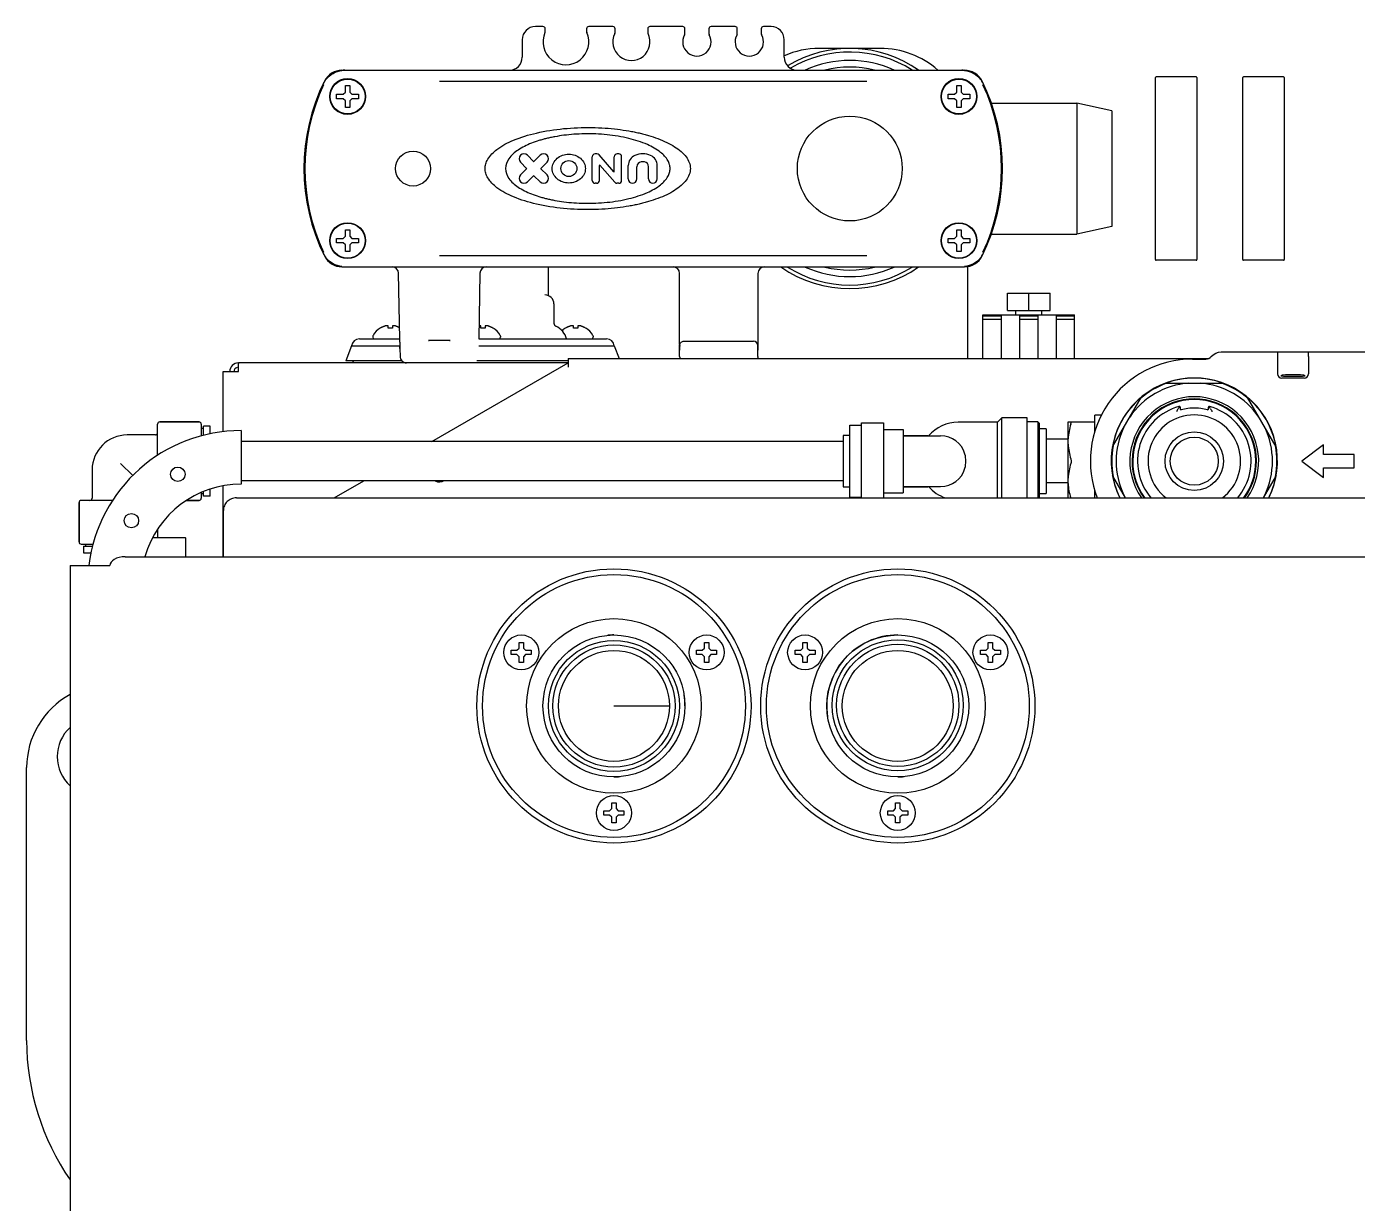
# Model space of a CAD drawing. Header units: millimetres. Extents: x 900 to 7803, y 2935 to 8583.
# Drawn here: x 4597 to 4901.8, y 3692.4 to 3961.9 of the extents above; entities that cross this region are included whole.
import ezdxf

# ---------------------------------------------------------------- set-up
doc = ezdxf.new("R2010")
doc.units = ezdxf.units.MM
doc.header["$LTSCALE"] = 676.148
doc.layers.get('0').update_dxf_attribs({"linetype": 'CONTINUOUS'})
for name, color, linetype in [('_2211', 7, 'CONTINUOUS'), ('_7182', 7, 'CONTINUOUS'), ('_9295', 7, 'CONTINUOUS'), ('ASSI', 7, 'CONTINUOUS'), ('CURVE', 7, 'CONTINUOUS'), ('GEOM', 7, 'CONTINUOUS')]:
    doc.layers.add(name, color=color, linetype=linetype)

msp = doc.modelspace()

# ---------------------------------------------------------------- linework, layer by layer
at = {"color": 7, "linetype": 'Continuous'}
for p, q in [((4855.52, 3908.54), (4855.52, 3950.24)), ((4864.87, 3950.39), (4855.67, 3950.39)), ((4865.02, 3950.24), (4865.02, 3908.54)), ((4875.52, 3908.54), (4875.52, 3950.24)), ((4884.87, 3950.39), (4875.67, 3950.39)), ((4885.02, 3950.24), (4885.02, 3908.54)), ((4669.52, 3946.39), (4670.02, 3946.89)), ((4670.02, 3946.89), (4670.02, 3948.39)), ((4670.02, 3948.39), (4671.02, 3948.39)), ((4671.02, 3948.39), (4671.02, 3946.89)), ((4671.02, 3946.89), (4671.52, 3946.39)), ((4809.52, 3946.39), (4810.02, 3946.89)), ((4810.02, 3946.89), (4810.02, 3948.39)), ((4810.02, 3948.39), (4811.02, 3948.39)), ((4811.02, 3948.39), (4811.02, 3946.89)), ((4811.02, 3946.89), (4811.52, 3946.39)), ((4668.02, 3945.39), (4668.02, 3946.39)), ((4668.02, 3946.39), (4669.52, 3946.39)), ((4669.52, 3945.39), (4668.02, 3945.39)), ((4670.02, 3944.89), (4669.52, 3945.39)), ((4670.02, 3943.39), (4670.02, 3944.89)), ((4671.52, 3945.39), (4671.02, 3944.89)), ((4671.02, 3944.89), (4671.02, 3943.39)), ((4671.52, 3946.39), (4673.02, 3946.39)), ((4673.02, 3945.39), (4671.52, 3945.39)), ((4673.02, 3946.39), (4673.02, 3945.39)), ((4808.02, 3945.39), (4808.02, 3946.39)), ((4808.02, 3946.39), (4809.52, 3946.39)), ((4809.52, 3945.39), (4808.02, 3945.39)), ((4810.02, 3944.89), (4809.52, 3945.39)), ((4810.02, 3943.39), (4810.02, 3944.89)), ((4811.52, 3945.39), (4811.02, 3944.89)), ((4811.02, 3944.89), (4811.02, 3943.39)), ((4811.52, 3946.39), (4813.02, 3946.39)), ((4813.02, 3945.39), (4811.52, 3945.39)), ((4813.02, 3946.39), (4813.02, 3945.39)), ((4671.02, 3943.39), (4670.02, 3943.39)), ((4811.02, 3943.39), (4810.02, 3943.39)), ((4668.02, 3912.39), (4668.02, 3913.39)), ((4668.02, 3913.39), (4669.52, 3913.39)), ((4669.52, 3913.39), (4670.02, 3913.89)), ((4670.02, 3913.89), (4670.02, 3915.39)), ((4670.02, 3915.39), (4671.02, 3915.39)), ((4671.02, 3915.39), (4671.02, 3913.89)), ((4671.02, 3913.89), (4671.52, 3913.39)), ((4671.52, 3913.39), (4673.02, 3913.39)), ((4673.02, 3913.39), (4673.02, 3912.39)), ((4808.02, 3912.39), (4808.02, 3913.39)), ((4808.02, 3913.39), (4809.52, 3913.39)), ((4809.52, 3913.39), (4810.02, 3913.89)), ((4810.02, 3913.89), (4810.02, 3915.39)), ((4810.02, 3915.39), (4811.02, 3915.39)), ((4811.02, 3915.39), (4811.02, 3913.89)), ((4811.02, 3913.89), (4811.52, 3913.39)), ((4811.52, 3913.39), (4813.02, 3913.39)), ((4813.02, 3913.39), (4813.02, 3912.39)), ((4669.52, 3912.39), (4668.02, 3912.39)), ((4670.02, 3911.89), (4669.52, 3912.39)), ((4670.02, 3910.39), (4670.02, 3911.89)), ((4671.02, 3910.39), (4670.02, 3910.39)), ((4671.52, 3912.39), (4671.02, 3911.89)), ((4671.02, 3911.89), (4671.02, 3910.39)), ((4673.02, 3912.39), (4671.52, 3912.39)), ((4809.52, 3912.39), (4808.02, 3912.39)), ((4810.02, 3911.89), (4809.52, 3912.39)), ((4810.02, 3910.39), (4810.02, 3911.89)), ((4811.02, 3910.39), (4810.02, 3910.39)), ((4811.52, 3912.39), (4811.02, 3911.89)), ((4811.02, 3911.89), (4811.02, 3910.39)), ((4813.02, 3912.39), (4811.52, 3912.39)), ((4864.87, 3908.39), (4855.67, 3908.39)), ((4884.87, 3908.39), (4875.67, 3908.39)), ((4821.63, 3896.89), (4821.63, 3900.89)), ((4821.63, 3900.89), (4831.41, 3900.89)), ((4826.52, 3896.89), (4826.52, 3900.89)), ((4831.41, 3896.89), (4831.41, 3900.89)), ((4816.02, 3885.89), (4816.02, 3895.89)), ((4816.02, 3895.89), (4837.02, 3895.89)), ((4816.02, 3895.7), (4820.22, 3895.7)), ((4816.02, 3894.89), (4820.22, 3894.89)), ((4820.22, 3895.7), (4820.22, 3885.89)), ((4821.63, 3896.89), (4831.41, 3896.89)), ((4824.42, 3895.7), (4824.42, 3885.89)), ((4824.42, 3895.7), (4828.62, 3895.7)), ((4824.42, 3894.89), (4828.62, 3894.89)), ((4828.62, 3895.7), (4828.62, 3885.89)), ((4832.82, 3895.7), (4832.82, 3885.89)), ((4832.82, 3895.7), (4837.02, 3895.7)), ((4832.82, 3894.89), (4837.02, 3894.89)), ((4837.02, 3885.89), (4837.02, 3895.89)), ((4678, 3892.83), (4678, 3892.87)), ((4679.73, 3893.39), (4679.71, 3893.4)), ((4679.8, 3892.83), (4679.8, 3893.39)), ((4680.8, 3893.39), (4680.8, 3892.83)), ((4680.87, 3893.39), (4680.8, 3893.39)), ((4700.95, 3893.39), (4700.93, 3893.4)), ((4701.02, 3892.83), (4701.02, 3893.39)), ((4702.02, 3893.39), (4702.02, 3892.83)), ((4702.09, 3893.39), (4702.02, 3893.39)), ((4703.82, 3892.87), (4703.82, 3892.83)), ((4720.44, 3892.83), (4720.44, 3892.87)), ((4722.17, 3893.39), (4722.14, 3893.4)), ((4722.24, 3892.83), (4722.24, 3893.39)), ((4723.24, 3893.39), (4723.24, 3892.83)), ((4723.31, 3893.39), (4723.24, 3893.39)), ((4725.04, 3892.87), (4725.04, 3892.83)), ((4627.02, 3863.7), (4627.02, 3870.89)), ((4636.52, 3871.39), (4627.52, 3871.39)), ((4637.02, 3870.89), (4637.02, 3868.17)), ((4637.52, 3868.29), (4637.52, 3870.39)), ((4639.02, 3870.39), (4637.52, 3870.39)), ((4639.02, 3868.64), (4639.02, 3870.39)), ((4626.52, 3868.39), (4620.02, 3868.39)), ((4637.52, 3869.89), (4637.02, 3869.89)), ((4618.52, 3861.89), (4621.33, 3859.08)), ((4612.02, 3860.39), (4612.02, 3853.89)), ((4637.02, 3855.21), (4637.02, 3853.89)), ((4637.52, 3854.39), (4637.52, 3855.42)), ((4639.02, 3854.39), (4639.02, 3855.98)), ((4609.02, 3852.89), (4609.02, 3843.89)), ((4616.71, 3853.39), (4609.52, 3853.39)), ((4636.52, 3853.39), (4633.62, 3853.39)), ((4637.52, 3854.89), (4637.02, 3854.89)), ((4639.02, 3854.39), (4637.52, 3854.39)), ((4627.02, 3846.79), (4627.02, 3844.89)), ((4609.52, 3843.39), (4612.24, 3843.39)), ((4610.52, 3843.39), (4610.52, 3842.89)), ((4625.91, 3844.89), (4633.22, 3844.89)), ((4610.02, 3842.89), (4610.02, 3841.39)), ((4610.02, 3842.89), (4612.12, 3842.89)), ((4610.02, 3841.39), (4611.77, 3841.39)), ((4708, 3818.09), (4708, 3819.09)), ((4708, 3819.09), (4709.3, 3819.09)), ((4709.3, 3819.09), (4709.8, 3819.59)), ((4709.8, 3819.59), (4709.8, 3820.89)), ((4709.8, 3820.89), (4710.8, 3820.89)), ((4710.8, 3820.89), (4710.8, 3819.59)), ((4710.8, 3819.59), (4711.3, 3819.09)), ((4711.3, 3819.09), (4712.6, 3819.09)), ((4712.6, 3819.09), (4712.6, 3818.09)), ((4750.44, 3818.09), (4750.44, 3819.09)), ((4750.44, 3819.09), (4751.74, 3819.09)), ((4751.74, 3819.09), (4752.24, 3819.59)), ((4752.24, 3819.59), (4752.24, 3820.89)), ((4752.24, 3820.89), (4753.24, 3820.89)), ((4753.24, 3820.89), (4753.24, 3819.59)), ((4753.24, 3819.59), (4753.74, 3819.09)), ((4753.74, 3819.09), (4755.04, 3819.09)), ((4755.04, 3819.09), (4755.04, 3818.09)), ((4773, 3818.09), (4773, 3819.09)), ((4773, 3819.09), (4774.3, 3819.09)), ((4774.3, 3819.09), (4774.8, 3819.59)), ((4774.8, 3819.59), (4774.8, 3820.89)), ((4774.8, 3820.89), (4775.8, 3820.89)), ((4775.8, 3820.89), (4775.8, 3819.59)), ((4775.8, 3819.59), (4776.3, 3819.09)), ((4776.3, 3819.09), (4777.6, 3819.09)), ((4777.6, 3819.09), (4777.6, 3818.09)), ((4815.44, 3818.09), (4815.44, 3819.09)), ((4815.44, 3819.09), (4816.74, 3819.09)), ((4816.74, 3819.09), (4817.24, 3819.59)), ((4817.24, 3819.59), (4817.24, 3820.89)), ((4817.24, 3820.89), (4818.24, 3820.89)), ((4818.24, 3820.89), (4818.24, 3819.59)), ((4818.24, 3819.59), (4818.74, 3819.09)), ((4818.74, 3819.09), (4820.04, 3819.09)), ((4820.04, 3819.09), (4820.04, 3818.09)), ((4709.3, 3818.09), (4708, 3818.09)), ((4709.8, 3817.59), (4709.3, 3818.09)), ((4709.8, 3816.29), (4709.8, 3817.59)), ((4710.8, 3816.29), (4709.8, 3816.29)), ((4711.3, 3818.09), (4710.8, 3817.59)), ((4710.8, 3817.59), (4710.8, 3816.29)), ((4712.6, 3818.09), (4711.3, 3818.09)), ((4751.74, 3818.09), (4750.44, 3818.09)), ((4752.24, 3817.59), (4751.74, 3818.09)), ((4752.24, 3816.29), (4752.24, 3817.59)), ((4753.24, 3816.29), (4752.24, 3816.29)), ((4753.74, 3818.09), (4753.24, 3817.59)), ((4753.24, 3817.59), (4753.24, 3816.29)), ((4755.04, 3818.09), (4753.74, 3818.09)), ((4774.3, 3818.09), (4773, 3818.09)), ((4774.8, 3817.59), (4774.3, 3818.09)), ((4774.8, 3816.29), (4774.8, 3817.59)), ((4775.8, 3816.29), (4774.8, 3816.29)), ((4776.3, 3818.09), (4775.8, 3817.59)), ((4775.8, 3817.59), (4775.8, 3816.29)), ((4777.6, 3818.09), (4776.3, 3818.09)), ((4816.74, 3818.09), (4815.44, 3818.09)), ((4817.24, 3817.59), (4816.74, 3818.09)), ((4817.24, 3816.29), (4817.24, 3817.59)), ((4818.24, 3816.29), (4817.24, 3816.29)), ((4818.74, 3818.09), (4818.24, 3817.59)), ((4818.24, 3817.59), (4818.24, 3816.29)), ((4820.04, 3818.09), (4818.74, 3818.09)), ((4729.22, 3781.34), (4729.22, 3782.34)), ((4729.22, 3782.34), (4730.52, 3782.34)), ((4730.52, 3782.34), (4731.02, 3782.84)), ((4731.02, 3782.84), (4731.02, 3784.14)), ((4731.02, 3784.14), (4732.02, 3784.14)), ((4732.02, 3784.14), (4732.02, 3782.84)), ((4732.02, 3782.84), (4732.52, 3782.34)), ((4732.52, 3782.34), (4733.82, 3782.34)), ((4733.82, 3782.34), (4733.82, 3781.34)), ((4794.22, 3781.34), (4794.22, 3782.34)), ((4794.22, 3782.34), (4795.52, 3782.34)), ((4795.52, 3782.34), (4796.02, 3782.84)), ((4796.02, 3782.84), (4796.02, 3784.14)), ((4796.02, 3784.14), (4797.02, 3784.14)), ((4797.02, 3784.14), (4797.02, 3782.84)), ((4797.02, 3782.84), (4797.52, 3782.34)), ((4797.52, 3782.34), (4798.82, 3782.34)), ((4798.82, 3782.34), (4798.82, 3781.34)), ((4730.52, 3781.34), (4729.22, 3781.34)), ((4731.02, 3780.84), (4730.52, 3781.34)), ((4731.02, 3779.54), (4731.02, 3780.84)), ((4732.02, 3779.54), (4731.02, 3779.54)), ((4732.52, 3781.34), (4732.02, 3780.84)), ((4732.02, 3780.84), (4732.02, 3779.54)), ((4733.82, 3781.34), (4732.52, 3781.34)), ((4795.52, 3781.34), (4794.22, 3781.34)), ((4796.02, 3780.84), (4795.52, 3781.34)), ((4796.02, 3779.54), (4796.02, 3780.84)), ((4797.02, 3779.54), (4796.02, 3779.54)), ((4797.52, 3781.34), (4797.02, 3780.84)), ((4797.02, 3780.84), (4797.02, 3779.54)), ((4798.82, 3781.34), (4797.52, 3781.34))]:
    msp.add_line(p, q, dxfattribs=at)
for radius in [15, 14]:
    msp.add_circle((4796.52, 3806.49), radius, dxfattribs=at)
for centre, radius, start, end in [((4855.67, 3950.24), 0.15, 90, 180), ((4864.87, 3950.24), 0.15, 360, 90), ((4875.67, 3950.24), 0.15, 90, 180), ((4884.87, 3950.24), 0.15, 360, 90), ((4855.67, 3908.54), 0.15, 180, 270), ((4864.87, 3908.54), 0.15, 270, 0), ((4875.67, 3908.54), 0.15, 180, 270), ((4884.87, 3908.54), 0.15, 270, 0), ((4680.49, 3888.78), 4.75, 118.9687, 121.5341), ((4680.49, 3888.79), 4.75, 118.0074, 118.9684), ((4680.48, 3888.79), 4.75, 116.6813, 118.0074), ((4680.48, 3888.79), 4.74, 115.5402, 116.6812), ((4680.48, 3888.8), 4.74, 114.5722, 115.5402), ((4680.48, 3888.8), 4.73, 113.3175, 114.5722), ((4680.48, 3888.8), 4.73, 112.5474, 113.3174), ((4680.47, 3888.81), 4.72, 111.0025, 112.5476), ((4680.47, 3888.82), 4.72, 110.5181, 111.0023), ((4680.47, 3888.83), 4.7, 108.4656, 110.5187), ((4680.46, 3888.85), 4.68, 107.3773, 108.465), ((4680.46, 3888.86), 4.67, 106.3949, 107.3772), ((4680.45, 3888.89), 4.64, 104.3176, 106.3964), ((4679.55, 3891.4), 2.01, 95.1401, 97.2744), ((4679.55, 3891.42), 1.98, 94.2856, 95.1372), ((4679.55, 3891.43), 1.97, 93.0233, 94.286), ((4679.55, 3891.44), 1.96, 91.9964, 93.0228), ((4679.55, 3891.45), 1.95, 90.9261, 91.9964), ((4679.55, 3891.45), 1.95, 88.8459, 90.9258), ((4679.55, 3891.45), 1.96, 87.6233, 88.8455), ((4679.55, 3891.44), 1.96, 86.7841, 87.6235), ((4679.55, 3891.43), 1.97, 85.3984, 86.7833), ((4679.55, 3891.4), 2.01, 82.7259, 84.7415), ((4680.3, 3889.08), 3.79, 82.4013, 97.5987), ((4681.05, 3891.42), 1.98, 94.6009, 95.2558), ((4681.05, 3891.43), 1.97, 93.2166, 94.6016), ((4681.05, 3891.44), 1.96, 92.3765, 93.2159), ((4681.05, 3891.45), 1.95, 91.1544, 92.3767), ((4681.05, 3891.45), 1.95, 89.0741, 91.1541), ((4681.05, 3891.45), 1.95, 88.0037, 89.0738), ((4681.05, 3891.44), 1.96, 86.9771, 88.0037), ((4681.05, 3891.43), 1.97, 85.714, 86.9767), ((4681.05, 3891.42), 1.98, 84.8627, 85.7144), ((4681.05, 3891.4), 2.01, 82.7256, 84.8598), ((4680.15, 3888.89), 4.64, 73.6036, 75.6824), ((4680.15, 3888.86), 4.67, 72.6228, 73.6051), ((4680.14, 3888.85), 4.68, 71.535, 72.6227), ((4680.13, 3888.83), 4.7, 69.4813, 71.5344), ((4680.13, 3888.82), 4.72, 68.9977, 69.4819), ((4680.13, 3888.81), 4.72, 67.4524, 68.9975), ((4680.12, 3888.8), 4.73, 66.6826, 67.4526), ((4680.12, 3888.8), 4.73, 65.4278, 66.6825), ((4680.12, 3888.8), 4.74, 64.4598, 65.4278), ((4680.12, 3888.79), 4.74, 63.3188, 64.4598), ((4680.12, 3888.79), 4.75, 61.9926, 63.3187), ((4680.12, 3888.79), 4.75, 61.0278, 61.9926), ((4700.77, 3891.43), 1.97, 93.0231, 94.1249), ((4700.77, 3891.44), 1.96, 91.9964, 93.0228), ((4700.77, 3891.45), 1.95, 90.9261, 91.9964), ((4700.77, 3891.45), 1.95, 88.8459, 90.9258), ((4700.77, 3891.45), 1.96, 87.6233, 88.8455), ((4700.77, 3891.44), 1.96, 86.7841, 87.6235), ((4700.77, 3891.43), 1.97, 85.3984, 86.7833), ((4700.76, 3891.4), 2.01, 82.7259, 84.7415), ((4701.52, 3889.08), 3.79, 82.4013, 97.5987), ((4702.27, 3891.42), 1.98, 94.6009, 95.2558), ((4702.27, 3891.43), 1.97, 93.2166, 94.6016), ((4702.27, 3891.44), 1.96, 92.3765, 93.2159), ((4702.27, 3891.45), 1.95, 91.1544, 92.3767), ((4702.27, 3891.45), 1.95, 89.0741, 91.1541), ((4702.27, 3891.45), 1.95, 88.0037, 89.0738), ((4702.27, 3891.44), 1.96, 86.9771, 88.0037), ((4702.27, 3891.43), 1.97, 85.714, 86.9767), ((4702.27, 3891.42), 1.98, 84.8627, 85.7144), ((4702.26, 3891.4), 2.01, 82.7256, 84.8598), ((4701.37, 3888.89), 4.64, 73.6036, 75.6824), ((4701.36, 3888.86), 4.67, 72.6228, 73.6051), ((4701.36, 3888.85), 4.68, 71.535, 72.6227), ((4701.35, 3888.83), 4.7, 69.4813, 71.5344), ((4701.35, 3888.82), 4.72, 68.9977, 69.4819), ((4701.35, 3888.81), 4.72, 67.4524, 68.9975), ((4701.34, 3888.8), 4.73, 66.6826, 67.4526), ((4701.34, 3888.8), 4.73, 65.4278, 66.6825), ((4701.34, 3888.8), 4.74, 64.4598, 65.4278), ((4701.34, 3888.79), 4.74, 63.3188, 64.4598), ((4701.34, 3888.79), 4.75, 61.9926, 63.3187), ((4701.33, 3888.79), 4.75, 61.0316, 61.9926), ((4701.33, 3888.78), 4.75, 58.4659, 61.0313), ((4722.92, 3888.78), 4.75, 118.9687, 121.5341), ((4722.92, 3888.79), 4.75, 118.0074, 118.9684), ((4722.92, 3888.79), 4.75, 116.6813, 118.0074), ((4722.92, 3888.79), 4.74, 115.5402, 116.6812), ((4722.92, 3888.8), 4.74, 114.5722, 115.5402), ((4722.91, 3888.8), 4.73, 113.3175, 114.5722), ((4722.91, 3888.8), 4.73, 112.5474, 113.3174), ((4722.91, 3888.81), 4.72, 111.0025, 112.5476), ((4722.91, 3888.82), 4.72, 110.5181, 111.0023), ((4722.9, 3888.83), 4.7, 108.4656, 110.5187), ((4722.9, 3888.85), 4.68, 107.3773, 108.465), ((4722.89, 3888.86), 4.67, 106.3949, 107.3772), ((4722.88, 3888.89), 4.64, 104.3176, 106.3964), ((4721.99, 3891.4), 2.01, 95.1401, 97.2744), ((4721.99, 3891.42), 1.98, 94.2856, 95.1372), ((4721.99, 3891.43), 1.97, 93.0233, 94.286), ((4721.99, 3891.44), 1.96, 91.9964, 93.0228), ((4721.99, 3891.45), 1.95, 90.9261, 91.9964), ((4721.99, 3891.45), 1.95, 88.8459, 90.9258), ((4721.99, 3891.45), 1.96, 87.6233, 88.8455), ((4721.99, 3891.44), 1.96, 86.7841, 87.6235), ((4721.98, 3891.43), 1.97, 85.3984, 86.7833), ((4721.98, 3891.4), 2.01, 82.7259, 84.7415), ((4722.74, 3889.08), 3.79, 82.4013, 97.5987), ((4723.49, 3891.42), 1.98, 94.6009, 95.2558), ((4723.49, 3891.43), 1.97, 93.2166, 94.6016), ((4723.49, 3891.44), 1.96, 92.3765, 93.2159), ((4723.49, 3891.45), 1.95, 91.1544, 92.3767), ((4723.49, 3891.45), 1.95, 89.0741, 91.1541), ((4723.49, 3891.45), 1.95, 88.0037, 89.0738), ((4723.49, 3891.44), 1.96, 86.9771, 88.0037), ((4723.49, 3891.43), 1.97, 85.714, 86.9767), ((4723.48, 3891.42), 1.98, 84.8627, 85.7144), ((4723.48, 3891.4), 2.01, 82.7256, 84.8598), ((4722.59, 3888.89), 4.64, 73.6036, 75.6824), ((4722.58, 3888.86), 4.67, 72.6228, 73.6051), ((4722.58, 3888.85), 4.68, 71.535, 72.6227), ((4722.57, 3888.83), 4.7, 69.4813, 71.5344), ((4722.57, 3888.82), 4.72, 68.9977, 69.4819), ((4722.56, 3888.81), 4.72, 67.4524, 68.9975), ((4722.56, 3888.8), 4.73, 66.6826, 67.4526), ((4722.56, 3888.8), 4.73, 65.4278, 66.6825), ((4722.56, 3888.8), 4.74, 64.4598, 65.4278), ((4722.55, 3888.79), 4.74, 63.3188, 64.4598), ((4722.55, 3888.79), 4.75, 61.9926, 63.3187), ((4722.55, 3888.79), 4.75, 61.0316, 61.9926), ((4722.55, 3888.78), 4.75, 58.4659, 61.0313), ((4627.52, 3870.89), 0.5, 90, 180), ((4636.52, 3870.89), 0.5, 0, 90), ((4620.02, 3860.39), 8, 90, 180), ((4626.52, 3868.89), 0.5, 270, 360), ((4609.52, 3852.89), 0.5, 90, 180), ((4611.52, 3853.89), 0.5, 270, 360), ((4636.52, 3853.89), 0.5, 270, 360), ((4609.52, 3843.89), 0.5, 180, 270), ((4633.22, 3844.64), 0.25, 0, 90.0002)]:
    msp.add_arc(centre, radius, start, end, dxfattribs=at)
at = {"layer": '_2211', "color": 7, "linetype": 'Continuous'}
msp.add_arc((4864.42, 3862.39), 14.1, 323.2539, 216.7461, dxfattribs=at)
at = {"layer": '_7182', "color": 7, "linetype": 'Continuous'}
msp.add_arc((4864.42, 3862.39), 14.15, 323.497, 216.4965, dxfattribs=at)
at = {"layer": '_9295', "color": 7, "linetype": 'Continuous'}
for p, q in [((4841.64, 3869.07), (4841.64, 3872.94)), ((4843.15, 3872.94), (4841.64, 3872.94)), ((4841.64, 3853.98), (4841.64, 3855.71))]:
    msp.add_line(p, q, dxfattribs=at)
at = {"layer": 'ASSI', "color": 7, "linetype": 'Continuous'}
for p, q in [((4823.52, 3895.89), (4823.52, 3896.89)), ((4829.52, 3895.89), (4829.52, 3896.89)), ((4676.3, 3890.99), (4676.3, 3890.79)), ((4705.52, 3890.99), (4705.52, 3890.79)), ((4726.74, 3890.99), (4726.74, 3890.79)), ((4627.52, 3871.39), (4636.52, 3871.39)), ((4785.52, 3854.14), (4785.52, 3870.64)), ((4785.52, 3870.64), (4788.22, 3870.64)), ((4788.22, 3871.14), (4793.22, 3871.14)), ((4819.32, 3871.29), (4810.32, 3871.29)), ((4820.37, 3872.34), (4819.32, 3871.29)), ((4819.32, 3853.98), (4819.32, 3871.29)), ((4820.37, 3853.98), (4820.37, 3872.34)), ((4826.17, 3872.34), (4820.37, 3872.34)), ((4826.17, 3853.98), (4826.17, 3872.34)), ((4828.62, 3871.39), (4826.17, 3871.39)), ((4841.64, 3872.64), (4841.62, 3872.64)), ((4646.14, 3869.39), (4646.14, 3857.14)), ((4793.22, 3869.66), (4797.72, 3869.66)), ((4797.72, 3868.29), (4803.42, 3868.29)), ((4797.72, 3868.19), (4806.32, 3868.19)), ((4803.42, 3868.19), (4803.42, 3868.29)), ((4830.52, 3869.79), (4828.92, 3869.79)), ((4830.52, 3869.79), (4830.52, 3854.99)), ((4835.52, 3867.39), (4830.52, 3867.39)), ((4793.22, 3855.11), (4797.72, 3855.11)), ((4797.72, 3856.59), (4806.32, 3856.59)), ((4797.72, 3856.49), (4803.42, 3856.49)), ((4803.42, 3856.49), (4803.42, 3856.59)), ((4835.52, 3857.39), (4830.52, 3857.39)), ((4609.02, 3843.89), (4609.02, 3852.89)), ((4633.62, 3853.39), (4636.52, 3853.39)), ((4785.52, 3854.14), (4788.22, 3854.14)), ((4828.92, 3854.99), (4830.52, 3854.99)), ((4633.47, 3840.49), (4633.47, 3844.64))]:
    msp.add_line(p, q, dxfattribs=at)
at = {"layer": 'ASSI', "linetype": 'Continuous'}
for p, q in [((4671.43, 3888.81), (4670.13, 3885.39)), ((4671.43, 3888.81), (4682.48, 3888.81)), ((4673.22, 3890.39), (4682.46, 3890.39)), ((4700.56, 3888.81), (4731.6, 3888.81)), ((4700.57, 3890.39), (4729.82, 3890.39)), ((4731.6, 3888.81), (4732.72, 3885.89))]:
    msp.add_line(p, q, dxfattribs=at)
at = {"layer": 'ASSI', "color": 7, "linetype": 'Continuous'}
for centre, radius in [((4670.52, 3945.89), 4), ((4810.52, 3945.89), 4), ((4670.52, 3912.89), 4), ((4810.52, 3912.89), 4), ((4631.64, 3859.38), 1.65), ((4621.02, 3848.77), 1.65), ((4710.3, 3818.59), 4), ((4731.52, 3806.34), 16.25), ((4752.74, 3818.59), 4), ((4775.3, 3818.59), 4), ((4796.52, 3806.34), 16.25), ((4817.74, 3818.59), 4), ((4731.52, 3806.34), 12.7), ((4796.52, 3806.34), 12.7), ((4731.52, 3781.84), 4), ((4796.52, 3781.84), 4)]:
    msp.add_circle(centre, radius, dxfattribs=at)
at = {"layer": 'ASSI', "linetype": 'Continuous'}
for centre, radius in [((4731.52, 3806.34), 30.09), ((4796.52, 3806.34), 30.09), ((4731.52, 3806.34), 20), ((4796.52, 3806.34), 20)]:
    msp.add_circle(centre, radius, dxfattribs=at)
at = {"layer": 'ASSI', "color": 7, "linetype": 'Continuous'}
for centre, radius, start, end in [((4785.52, 3929.39), 24.75, 65.6595, 114.3405), ((4785.52, 3929.39), 23.25, 75.8592, 104.1408), ((4785.52, 3929.39), 24.75, 245.6595, 294.3405), ((4785.52, 3929.39), 23.25, 255.8592, 284.1408), ((4715.72, 3898.39), 2.05, 0, 90), ((4680.5, 3888.77), 4.8, 121.4579, 149.6988), ((4701.32, 3888.77), 4.8, 30.3012, 58.5421), ((4716.52, 3889.39), 4.25, 13.6627, 66.0499), ((4722.93, 3888.77), 4.8, 121.4579, 133.366), ((4722.54, 3888.77), 4.8, 30.3012, 58.5421), ((4676.7, 3890.99), 0.4, 149.6988, 180), ((4676.7, 3890.79), 0.4, 180, 270), ((4686.52, 3889.39), 4.25, 163.6788, 166.3373), ((4705.12, 3890.79), 0.4, 270, 360), ((4705.12, 3890.99), 0.4, 0, 30.3012), ((4726.34, 3890.79), 0.4, 270, 360), ((4726.34, 3890.99), 0.4, 0, 30.3012), ((4864.42, 3862.39), 19.04, 333.7728, 206.2272), ((4810.32, 3862.39), 8.9, 90, 139.2729), ((4646.14, 3834.27), 35.12, 90, 173.0912), ((4806.32, 3862.39), 5.8, 16.305, 90), ((4806.32, 3862.39), 5.8, 270, 343.7046), ((4646.14, 3834.27), 22.88, 90, 164.1931), ((4810.32, 3862.39), 8.9, 220.7272, 251.1273)]:
    msp.add_arc(centre, radius, start, end, dxfattribs=at)
at = {"layer": 'ASSI', "linetype": 'Continuous'}
for centre, radius, start, end in [((4673.22, 3888.59), 1.8, 90, 173.0057), ((4729.82, 3888.59), 1.8, 6.9943, 90), ((4691.52, 3859.89), 2.25, 244.9906, 300)]:
    msp.add_arc(centre, radius, start, end, dxfattribs=at)
at = {"layer": 'ASSI', "color": 7, "linetype": 'Continuous'}
msp.add_ellipse((4691.52, 3890.03), major_axis=(2.5, 0), ratio=0.017455, dxfattribs=at)
for points in [[(4812.12, 3862.39), (4812.12, 3862.94), (4812.04, 3863.49), (4811.89, 3864.02)], [(4811.89, 3860.76), (4812.04, 3861.29), (4812.12, 3861.84), (4812.12, 3862.39)]]:
    msp.add_open_spline(points, degree=3, dxfattribs=at)
at = {"layer": 'CURVE', "color": 40, "linetype": 'Continuous'}
msp.add_line((4731.52, 3806.34), (4744.22, 3806.34), dxfattribs=at)
at = {"layer": 'GEOM', "color": 7, "linetype": 'Continuous'}
for p, q in [((4715.27, 3961.89), (4713.52, 3961.89)), ((4731.27, 3961.89), (4725.77, 3961.89)), ((4747.27, 3961.89), (4739.77, 3961.89)), ((4759.27, 3961.89), (4753.77, 3961.89)), ((4767.52, 3961.89), (4765.77, 3961.89)), ((4710.52, 3958.89), (4710.52, 3954.89)), ((4715.77, 3960.73), (4715.77, 3961.39)), ((4725.27, 3961.39), (4725.27, 3960.73)), ((4731.77, 3960.51), (4731.77, 3961.39)), ((4739.27, 3961.39), (4739.27, 3960.51)), ((4747.77, 3960.26), (4747.77, 3961.39)), ((4753.27, 3961.39), (4753.27, 3960.26)), ((4759.77, 3960.26), (4759.77, 3961.39)), ((4765.27, 3961.39), (4765.27, 3960.26)), ((4770.52, 3954.89), (4770.52, 3958.89)), ((4792.52, 3956.89), (4778.52, 3956.89)), ((4669.24, 3951.89), (4811.8, 3951.89)), ((4691.57, 3949.39), (4789.46, 3949.39)), ((4817.91, 3944.39), (4837.52, 3944.39)), ((4837.52, 3944.39), (4837.52, 3914.39)), ((4845.52, 3942.64), (4837.52, 3944.39)), ((4845.52, 3942.64), (4845.52, 3916.14)), ((4713.11, 3931.02), (4711.69, 3932.43)), ((4713.19, 3931.02), (4714.6, 3932.43)), ((4726.53, 3926.69), (4726.53, 3932.09)), ((4727.6, 3932.76), (4727.21, 3932.76)), ((4731.49, 3928.63), (4728.1, 3932.53)), ((4731.59, 3928.67), (4731.59, 3932.09)), ((4732.6, 3932.76), (4732.27, 3932.76)), ((4733.28, 3926.69), (4733.28, 3932.09)), ((4711.52, 3929.43), (4710.1, 3930.84)), ((4710.1, 3927.94), (4711.52, 3929.35)), ((4714.78, 3929.43), (4716.19, 3930.84)), ((4716.19, 3927.94), (4714.78, 3929.35)), ((4728.22, 3926.69), (4728.22, 3930.11)), ((4731.7, 3926.25), (4728.32, 3930.15)), ((4734.8, 3927), (4734.8, 3930.07)), ((4736.76, 3927), (4736.76, 3929.82)), ((4739.46, 3927), (4739.46, 3929.82)), ((4741.43, 3927), (4741.43, 3930.07)), ((4711.69, 3926.35), (4713.11, 3927.76)), ((4714.6, 3926.35), (4713.19, 3927.76)), ((4727.54, 3926.02), (4727.21, 3926.02)), ((4732.6, 3926.02), (4732.21, 3926.02)), ((4845.52, 3916.14), (4837.52, 3914.39)), ((4817.91, 3914.39), (4837.52, 3914.39)), ((4789.46, 3909.39), (4691.57, 3909.39)), ((4812.52, 3906.97), (4812.52, 3885.89)), ((4669.24, 3906.89), (4811.8, 3906.89)), ((4682.46, 3890.35), (4682.2, 3905.42)), ((4700.84, 3905.42), (4700.58, 3890.39)), ((4716.52, 3900.26), (4716.52, 3906.89)), ((4746.56, 3889.99), (4746.56, 3905.39)), ((4764.48, 3905.39), (4764.48, 3889.99)), ((4717.77, 3898.39), (4717.77, 3894)), ((4747.58, 3889.89), (4763.46, 3889.89)), ((4682.5, 3888.15), (4682.53, 3886.36)), ((4746.56, 3886.39), (4746.56, 3887.79)), ((4764.48, 3886.39), (4764.48, 3887.79)), ((4864.02, 3885.78), (4867.08, 3885.78)), ((4870.58, 3887.39), (4923.56, 3887.39)), ((4883.46, 3886.39), (4883.46, 3882.42)), ((4890.58, 3886.39), (4890.58, 3882.42)), ((4645.52, 3884.89), (4645.52, 3884.74)), ((4857.89, 3880.24), (4870.95, 3880.24)), ((4884.53, 3882.07), (4884.23, 3881.89)), ((4889.59, 3881.43), (4884.45, 3881.43)), ((4889.81, 3881.89), (4889.51, 3882.07)), ((4845.7, 3865.66), (4852.22, 3876.97)), ((4883.14, 3865.66), (4876.61, 3876.97)), ((4861.17, 3874.72), (4861.17, 3874.36)), ((4863.42, 3874.59), (4863.42, 3874.5)), ((4863.42, 3874.59), (4865.42, 3874.59)), ((4865.42, 3874.59), (4865.42, 3874.5)), ((4867.67, 3874.36), (4867.67, 3874.72)), ((4788.22, 3853.98), (4788.22, 3871.14)), ((4793.22, 3871.14), (4793.22, 3853.98)), ((4828.62, 3871.39), (4828.62, 3853.98)), ((4828.92, 3871.09), (4828.62, 3871.39)), ((4828.92, 3871.09), (4828.92, 3853.98)), ((4835.52, 3853.98), (4835.52, 3871.39)), ((4835.52, 3871.39), (4841.62, 3871.39)), ((4841.62, 3868.99), (4841.62, 3872.64)), ((4784.02, 3868.24), (4784.02, 3856.54)), ((4785.52, 3868.24), (4784.02, 3868.24)), ((4797.72, 3869.66), (4797.72, 3855.11)), ((4784.02, 3866.89), (4646.14, 3866.89)), ((4894.02, 3866.14), (4889.02, 3862.39)), ((4894.02, 3863.89), (4894.02, 3866.14)), ((4889.02, 3862.39), (4894.02, 3858.64)), ((4901.02, 3863.89), (4894.02, 3863.89)), ((4901.02, 3860.89), (4901.02, 3863.89)), ((4848.66, 3853.98), (4845.7, 3859.12)), ((4883.14, 3859.12), (4880.17, 3853.98)), ((4894.02, 3858.64), (4894.02, 3860.89)), ((4894.02, 3860.89), (4901.02, 3860.89)), ((4784.02, 3857.89), (4646.14, 3857.89)), ((4784.02, 3856.54), (4785.52, 3856.54)), ((4841.62, 3853.98), (4841.62, 3855.79)), ((4597.02, 3729.74), (4597.02, 3792.21))]:
    msp.add_line(p, q, dxfattribs=at)
at = {"layer": 'GEOM', "linetype": 'Continuous'}
for p, q in [((4671.43, 3888.81), (4670.13, 3885.39)), ((4731.6, 3888.81), (4732.72, 3885.89)), ((4721.02, 3885.89), (4721.02, 3883.89)), ((4721.02, 3885.89), (4867.62, 3885.89)), ((4642.02, 3869.12), (4642.02, 3882.89)), ((4642.02, 3882.89), (4645.52, 3882.89)), ((4721.02, 3884.89), (4645.52, 3884.89)), ((4645.52, 3882.89), (4645.52, 3884.74)), ((4682.93, 3885.39), (4670.13, 3885.39)), ((4689.84, 3866.89), (4721.02, 3884.89)), ((4721.02, 3885.39), (4700.1, 3885.39)), ((4642.02, 3840.49), (4642.02, 3856.73)), ((4667.48, 3853.98), (4674.25, 3857.89)), ((4645.07, 3853.98), (5437.97, 3853.98)), ((4642.07, 3840.49), (4642.07, 3851.08)), ((4619.55, 3840.49), (5463.48, 3840.49)), ((4607.02, 3838.49), (4607.02, 3063.99)), ((4607.02, 3838.49), (4616.09, 3838.49))]:
    msp.add_line(p, q, dxfattribs=at)
at = {"layer": 'GEOM', "color": 7, "linetype": 'Continuous'}
for centre, radius in [((4670.52, 3945.89), 4.1), ((4810.52, 3945.89), 4.1), ((4785.52, 3929.39), 12), ((4685.52, 3929.39), 4), ((4721.19, 3929.39), 1.83), ((4670.52, 3912.89), 4.1), ((4810.52, 3912.89), 4.1), ((4864.42, 3862.39), 6.7), ((4864.42, 3862.39), 5.5), ((4731.52, 3806.34), 15), ((4731.52, 3806.34), 14)]:
    msp.add_circle(centre, radius, dxfattribs=at)
at = {"layer": 'GEOM', "linetype": 'Continuous'}
for centre in [(4731.52, 3806.34), (4796.52, 3806.34)]:
    msp.add_circle(centre, 31.39, dxfattribs=at)
at = {"layer": 'GEOM', "color": 7, "linetype": 'Continuous'}
for centre, radius, start, end in [((4713.52, 3958.89), 3, 90, 180), ((4715.27, 3961.39), 0.5, 0, 90), ((4725.77, 3961.39), 0.5, 90, 180), ((4731.27, 3961.39), 0.5, 0, 90), ((4739.77, 3961.39), 0.5, 90, 180), ((4747.27, 3961.39), 0.5, 0, 90), ((4753.77, 3961.39), 0.5, 90, 180), ((4759.27, 3961.39), 0.5, 0, 90), ((4765.77, 3961.39), 0.5, 90, 180), ((4767.52, 3958.89), 3, 0, 90), ((4720.52, 3958.39), 5.25, 155.9294, 24.0706), ((4715.27, 3960.73), 0.5, 335.9294, 360), ((4725.77, 3960.73), 0.5, 180, 204.0706), ((4735.52, 3958.39), 4.25, 153.4746, 26.5254), ((4731.27, 3960.51), 0.5, 333.4746, 360), ((4739.77, 3960.51), 0.5, 180, 206.5254), ((4750.52, 3958.39), 3.25, 150.0736, 29.9264), ((4747.27, 3960.26), 0.5, 330.0736, 360), ((4753.77, 3960.26), 0.5, 180, 209.9264), ((4762.52, 3958.39), 3.25, 150.0736, 29.9264), ((4759.27, 3960.26), 0.5, 330.0736, 360), ((4765.77, 3960.26), 0.5, 180, 209.9264), ((4778.52, 3936.89), 20, 90, 113.6505), ((4785.52, 3929.39), 27.5, 55.006, 121.1701), ((4785.52, 3929.39), 26.68, 57.6773, 120.5528), ((4792.52, 3936.89), 20, 48.7866, 90), ((4669.24, 3947.39), 4.5, 89.9984, 153.6114), ((4669.87, 3946.39), 5.51, 141.6984, 147.1872), ((4669.86, 3946.39), 5.5, 90.0093, 96.5079), ((4811.17, 3946.39), 5.5, 83.4921, 89.9907), ((4811.8, 3947.39), 4.5, 26.3886, 90.0016), ((4811.17, 3946.39), 5.51, 32.8128, 38.3064), ((4705.52, 3929.39), 45, 153.6098, 206.3902), ((4706, 3929.39), 45.25, 154.9331, 205.0669), ((4669.84, 3946.4), 5.48, 151.8648, 154.5057), ((4669.88, 3946.38), 5.52, 147.1837, 151.8635), ((4811.16, 3946.38), 5.52, 28.1358, 32.8162), ((4775.52, 3929.39), 45, 333.6098, 26.3902), ((4811.19, 3946.4), 5.48, 25.4943, 28.1345), ((4775.04, 3929.39), 45.25, 334.9331, 25.0669), ((4710.9, 3931.64), 1.12, 45, 225), ((4715.4, 3931.64), 1.12, 315, 135), ((4727.21, 3932.09), 0.675, 90, 180), ((4727.6, 3932.09), 0.675, 41, 90), ((4732.27, 3932.09), 0.675, 90, 180), ((4732.6, 3932.09), 0.675, 0, 90), ((4737.33, 3930.07), 2.53, 113.5782, 180), ((4738.11, 3928.27), 4.5, 66.4218, 113.5782), ((4738.9, 3930.07), 2.53, 0, 66.4218), ((4711.48, 3929.39), 0.0562, 315, 45), ((4713.15, 3931.06), 0.0562, 225, 315), ((4714.82, 3929.39), 0.0562, 135, 225), ((4728.27, 3930.11), 0.0562, 41, 180), ((4731.54, 3928.67), 0.0562, 221, 360), ((4737.89, 3929.82), 1.12, 97.6623, 180), ((4738.11, 3928.15), 2.81, 82.3377, 97.6623), ((4738.34, 3929.82), 1.12, 0, 82.3377), ((4710.9, 3927.14), 1.12, 135, 315), ((4713.15, 3927.72), 0.0562, 45, 135), ((4715.4, 3927.14), 1.12, 225, 45), ((4727.21, 3926.69), 0.675, 180, 270), ((4727.54, 3926.69), 0.675, 270, 360), ((4732.21, 3926.69), 0.675, 221, 270), ((4732.6, 3926.69), 0.675, 270, 360), ((4735.78, 3927), 0.984, 180, 360), ((4740.45, 3927), 0.984, 180, 360), ((4669.84, 3912.38), 5.48, 205.4943, 208.1345), ((4811.19, 3912.38), 5.48, 331.8648, 334.5057), ((4669.88, 3912.4), 5.52, 208.1358, 212.8162), ((4669.24, 3911.39), 4.5, 206.3886, 270.0016), ((4669.87, 3912.39), 5.51, 212.8128, 218.3064), ((4669.86, 3912.39), 5.5, 263.4921, 269.9907), ((4811.17, 3912.39), 5.5, 270.0093, 276.5079), ((4811.8, 3911.39), 4.5, 269.9984, 333.6114), ((4811.17, 3912.39), 5.51, 321.6984, 327.1872), ((4811.16, 3912.4), 5.52, 327.1837, 331.8635), ((4785.52, 3929.39), 27.5, 235.006, 304.994), ((4785.52, 3929.39), 26.68, 237.6773, 302.3227), ((4718.57, 3894), 0.8, 180, 246.0499), ((4686.52, 3889.39), 4.25, 163.3946, 166.3509), ((4700.29, 3889.56), 17.82, 179.6442, 182.278), ((4784.08, 3888.39), 37.54, 178.6304, 178.9342), ((4763.46, 3888.89), 1, 0.0611, 90.0479), ((4864.02, 3862.39), 23.39, 90, 201.1346), ((4645.52, 3882.89), 1, 105.4975, 180), ((4672.37, 3885.69), 0.8, 202.3457, 232.3249), ((4864.42, 3862.39), 17.9, 94.2835, 145.7165), ((4864.42, 3862.39), 18.92, 109.3395, 130.6605), ((4864.42, 3862.39), 19.01, 69.9099, 110.0901), ((4864.42, 3862.39), 17.9, 34.2835, 85.7165), ((4864.42, 3862.39), 18.92, 49.3395, 70.6605), ((4864.42, 3862.39), 19.01, 129.9099, 170.0901), ((4864.42, 3862.39), 14.75, 325.1547, 214.8453), ((4864.42, 3862.39), 14.25, 323.7189, 216.2811), ((4864.42, 3862.39), 19.01, 9.9099, 50.0901), ((4864.42, 3862.39), 13, 105.6364, 220.5), ((4886.47, 3855.38), 32, 142.4625, 143.6226), ((4860.97, 3874.72), 0.2, 0, 105.6364), ((4861.37, 3874.36), 0.2, 180, 284.2979), ((4864.42, 3862.39), 12.15, 75.7021, 104.2979), ((4867.47, 3874.36), 0.2, 255.7021, 360), ((4867.87, 3874.72), 0.2, 74.3636, 180), ((4842.37, 3855.38), 32, 36.3774, 37.5375), ((4864.42, 3862.39), 13, 319.5, 74.3636), ((4864.42, 3862.39), 10.6, 307.4415, 232.5585), ((4864.42, 3862.39), 17.9, 154.2835, 205.7165), ((4864.42, 3862.39), 17.9, 334.2835, 25.7165), ((4864.42, 3862.39), 18.92, 169.3395, 190.6605), ((4864.42, 3862.39), 18.92, 349.3395, 10.6605), ((4864.42, 3862.39), 19.01, 189.9099, 206.3138), ((4864.42, 3862.39), 19.01, 333.6862, 350.0901), ((4731.52, 3806.34), 16.25, 89.9997, 95.0516), ((4731.52, 3806.34), 16.25, 89.8638, 89.932), ((4796.52, 3806.34), 16.25, 89.9997, 188.7966), ((4796.52, 3806.34), 16.25, 89.8638, 89.932), ((4616.02, 3792.21), 19, 118.3272, 180), ((4731.52, 3806.34), 16.25, 0, 8.7966), ((4613.02, 3794.74), 9, 132.0773, 227.9227), ((4731.52, 3806.34), 16.25, 269.9997, 275.0516), ((4796.52, 3806.34), 16.25, 269.9997, 275.0516), ((4653.02, 3729.74), 56, 180, 214.7168)]:
    msp.add_arc(centre, radius, start, end, dxfattribs=at)
at = {"layer": 'GEOM', "linetype": 'Continuous'}
msp.add_arc((4645.52, 3882.89), 2, 90, 180, dxfattribs=at)
at = {"layer": 'GEOM', "color": 7, "linetype": 'Continuous'}
for centre, major_axis, ratio, start_param, end_param in [((4707.52, 3954.89), (0, 3), 0.999391, -3.141593, -1.570796), ((4773.52, 3954.89), (0, 3), 0.999391, -4.712389, -3.141593), ((4680.7, 3905.39), (1.25, 0.84), 0.998054, -0.574753, 0.976781), ((4702.34, 3905.39), (1.25, -0.84), 0.998054, 2.164812, 3.716346), ((4745.06, 3905.39), (1.25, 0.83), 0.998023, -0.586855, 0.982115), ((4765.98, 3905.39), (1.25, -0.83), 0.998023, 2.159478, 3.728448), ((4883.55, 3886.39), (0, 1), 0.087489, 0, 1.570796), ((4890.49, 3886.39), (0, 1), 0.087489, -1.570796, 0), ((4884.45, 3882.42), (0.382, 0.916), 0.997889, -4.316658, -2.747363), ((4887.02, 3882.06), (4.25, 0), 0.052408, -2.286938, -0.854655), ((4887.02, 3882.06), (2.5, 0), 0.052408, 0.087266, 3.054326), ((4889.59, 3882.42), (-0.382, 0.916), 0.997889, -3.535823, -1.966527)]:
    msp.add_ellipse(centre, major_axis=major_axis, ratio=ratio, start_param=start_param, end_param=end_param, dxfattribs=at)
at = {"layer": 'GEOM', "linetype": 'Continuous'}
msp.add_ellipse((4619.55, 3838.49), major_axis=(3.46, 0), ratio=0.57735, start_param=1.570796, end_param=3.141593, dxfattribs=at)
at = {"layer": 'GEOM', "color": 7, "linetype": 'Continuous'}
for points in [[(4665.55, 3949.8), (4666.42, 3950.91), (4667.84, 3951.69), (4669.24, 3951.85)], [(4811.8, 3951.85), (4813.2, 3951.69), (4814.61, 3950.91), (4815.49, 3949.8)], [(4669.24, 3906.93), (4667.84, 3907.08), (4666.42, 3907.87), (4665.55, 3908.98)], [(4815.49, 3908.98), (4814.62, 3907.87), (4813.2, 3907.08), (4811.8, 3906.93)], [(4682.46, 3889.67), (4682.47, 3889.9), (4682.47, 3890.12), (4682.46, 3890.35)], [(4682.5, 3888.15), (4682.5, 3888.38), (4682.49, 3888.62), (4682.48, 3888.85)], [(4746.56, 3887.79), (4746.56, 3888.22), (4746.54, 3888.66), (4746.54, 3889.09)], [(4746.55, 3889.29), (4746.55, 3889.52), (4746.56, 3889.75), (4746.56, 3889.99)], [(4746.58, 3888.89), (4746.58, 3889.16), (4746.71, 3889.46), (4746.92, 3889.64)], [(4746.92, 3889.64), (4747.1, 3889.8), (4747.34, 3889.89), (4747.58, 3889.89)], [(4764.48, 3889.99), (4764.48, 3889.77), (4764.48, 3889.55), (4764.49, 3889.33)], [(4764.49, 3888.7), (4764.49, 3888.4), (4764.48, 3888.09), (4764.48, 3887.79)], [(4764.49, 3889.33), (4764.49, 3889.12), (4764.5, 3888.91), (4764.49, 3888.7)], [(4682.53, 3886.36), (4682.54, 3886.01), (4682.69, 3885.64), (4682.92, 3885.38)], [(4746.56, 3886.39), (4746.56, 3886.22), (4746.59, 3886.05), (4746.65, 3885.89)], [(4764.48, 3886.39), (4764.48, 3886.22), (4764.45, 3886.05), (4764.39, 3885.89)], [(4867.08, 3885.78), (4867.53, 3885.78), (4868, 3886), (4868.29, 3886.34)], [(4868.29, 3886.34), (4868.84, 3886.98), (4869.74, 3887.39), (4870.58, 3887.39)], [(4682.92, 3885.38), (4683.2, 3885.08), (4683.63, 3884.89), (4684.03, 3884.89)], [(4860.7, 3874.36), (4860.55, 3874.16), (4860.45, 3873.92), (4860.37, 3873.69)], [(4868.14, 3874.36), (4868.28, 3874.16), (4868.39, 3873.92), (4868.46, 3873.69)], [(4836.15, 3870.89), (4835.81, 3869.78), (4835.58, 3868.63), (4835.52, 3867.47)], [(4835.52, 3866.31), (4835.58, 3865.15), (4835.81, 3864), (4836.15, 3862.89)], [(4836.15, 3861.89), (4835.81, 3860.78), (4835.58, 3859.63), (4835.52, 3858.47)], [(4835.52, 3857.31), (4835.57, 3856.18), (4835.8, 3855.06), (4836.12, 3853.98)]]:
    msp.add_open_spline(points, degree=3, dxfattribs=at)
for points, knots in [([(4702.02, 3929.39), (4702.02, 3929.74), (4702.13, 3930.5), (4702.86, 3932.13), (4704.97, 3934.18), (4708.81, 3936.17), (4713.99, 3937.72), (4720.03, 3938.65), (4725.3, 3938.86), (4729.41, 3938.69), (4732.25, 3938.42), (4734.47, 3938.1), (4736.11, 3937.79), (4737.26, 3937.54), (4738.37, 3937.27), (4739.82, 3936.86), (4741.59, 3936.28), (4743.58, 3935.44), (4745.38, 3934.47), (4746.9, 3933.36), (4748.38, 3931.83), (4749.02, 3930.33), (4749.02, 3929.39)], [0, 0, 0, 0, 0.019595, 0.041687, 0.098505, 0.178312, 0.28079, 0.397776, 0.516806, 0.573346, 0.626384, 0.67521, 0.697917, 0.719452, 0.740448, 0.761476, 0.80317, 0.843564, 0.88164, 0.916504, 0.94764, 1, 1, 1, 1]), ([(4744.37, 3929.39), (4744.37, 3929.69), (4744.28, 3930.32), (4743.7, 3931.7), (4742.02, 3933.43), (4738.93, 3935.12), (4734.77, 3936.44), (4729.93, 3937.23), (4725.69, 3937.4), (4722.4, 3937.25), (4720.12, 3937.03), (4718.34, 3936.75), (4717.02, 3936.49), (4716.1, 3936.28), (4715.21, 3936.05), (4714.04, 3935.71), (4712.63, 3935.22), (4711.02, 3934.51), (4709.19, 3933.45), (4707.37, 3931.94), (4706.67, 3930.18), (4706.67, 3929.39)], [0, 0, 0, 0, 0.020426, 0.043294, 0.101168, 0.181166, 0.283064, 0.398962, 0.516733, 0.572675, 0.625172, 0.673535, 0.696042, 0.717401, 0.73824, 0.759127, 0.800607, 0.840911, 0.879072, 0.945685, 1, 1, 1, 1]), ([(4717.39, 3929.39), (4717.39, 3929.82), (4717.6, 3930.72), (4718.46, 3931.82), (4719.72, 3932.54), (4721.19, 3932.79), (4722.65, 3932.54), (4723.91, 3931.82), (4724.78, 3930.72), (4724.98, 3929.82), (4724.98, 3929.39)], [0, 0, 0, 0, 0.117152, 0.239047, 0.367351, 0.5, 0.632649, 0.760953, 0.882849, 1, 1, 1, 1]), ([(4749.02, 3929.39), (4749.02, 3928.45), (4748.38, 3926.95), (4746.9, 3925.42), (4745.38, 3924.31), (4743.58, 3923.34), (4741.59, 3922.5), (4739.82, 3921.92), (4738.37, 3921.51), (4737.26, 3921.24), (4736.11, 3920.99), (4734.47, 3920.68), (4732.25, 3920.36), (4729.41, 3920.09), (4725.3, 3919.92), (4720.03, 3920.13), (4713.99, 3921.06), (4708.81, 3922.61), (4704.97, 3924.6), (4702.86, 3926.65), (4702.13, 3928.28), (4702.02, 3929.04), (4702.02, 3929.39)], [0, 0, 0, 0, 0.05236, 0.083496, 0.11836, 0.156436, 0.19683, 0.238524, 0.259552, 0.280548, 0.302083, 0.32479, 0.373616, 0.426654, 0.483194, 0.602224, 0.71921, 0.821688, 0.901495, 0.958313, 0.980405, 1, 1, 1, 1]), ([(4706.67, 3929.39), (4706.67, 3928.6), (4707.37, 3926.84), (4709.19, 3925.33), (4711.02, 3924.27), (4712.63, 3923.56), (4714.04, 3923.07), (4715.21, 3922.73), (4716.1, 3922.5), (4717.02, 3922.29), (4718.34, 3922.02), (4720.12, 3921.75), (4722.4, 3921.52), (4725.69, 3921.38), (4729.93, 3921.55), (4734.77, 3922.34), (4738.93, 3923.66), (4742.02, 3925.35), (4743.7, 3927.08), (4744.28, 3928.46), (4744.37, 3929.09), (4744.37, 3929.39)], [0, 0, 0, 0, 0.054315, 0.120928, 0.159089, 0.199393, 0.240873, 0.26176, 0.282599, 0.303958, 0.326465, 0.374828, 0.427325, 0.483267, 0.601038, 0.716936, 0.818834, 0.898831, 0.956706, 0.979574, 1, 1, 1, 1]), ([(4724.98, 3929.39), (4724.98, 3928.96), (4724.78, 3928.06), (4723.91, 3926.96), (4722.65, 3926.24), (4721.19, 3925.99), (4719.72, 3926.24), (4718.46, 3926.96), (4717.6, 3928.06), (4717.39, 3928.96), (4717.39, 3929.39)], [0, 0, 0, 0, 0.117152, 0.239048, 0.367351, 0.5, 0.632649, 0.760953, 0.882848, 1, 1, 1, 1]), ([(4682.5, 3889.25), (4682.5, 3888.98), (4682.5, 3888.62), (4682.5, 3888.25), (4682.5, 3888.15)], [0, 0, 0, 0, 0.726312, 1, 1, 1, 1]), ([(4746.58, 3888.89), (4746.57, 3888.62), (4746.56, 3888.26), (4746.56, 3887.89), (4746.56, 3887.79)], [0, 0, 0, 0, 0.72629, 1, 1, 1, 1]), ([(4764.48, 3887.79), (4764.48, 3887.89), (4764.48, 3888.26), (4764.47, 3888.62), (4764.46, 3888.89)], [0, 0, 0, 0, 0.273712, 1, 1, 1, 1]), ([(4836.15, 3870.89), (4836.17, 3870.96), (4836.2, 3871.08), (4836.23, 3871.24), (4836.2, 3871.39), (4836.15, 3871.39)], [0, 0, 0, 0, 0.403961, 0.711784, 1, 1, 1, 1]), ([(4836.15, 3862.89), (4836.17, 3862.81), (4836.24, 3862.48), (4836.22, 3862.13), (4836.15, 3861.89)], [0, 0, 0, 0, 0.242802, 1, 1, 1, 1])]:
    msp.add_open_spline(points, degree=3, knots=knots, dxfattribs=at)
at = {"layer": 'GEOM', "linetype": 'Continuous'}
msp.add_open_spline([(4645.07, 3853.98), (4644.68, 3853.98), (4643.9, 3853.83), (4642.9, 3853.19), (4642.23, 3852.23), (4642.07, 3851.46), (4642.07, 3851.08)], degree=3, knots=[0, 0, 0, 0, 0.25399, 0.505661, 0.754016, 1, 1, 1, 1], dxfattribs=at)

doc.saveas('drawing.dxf')
